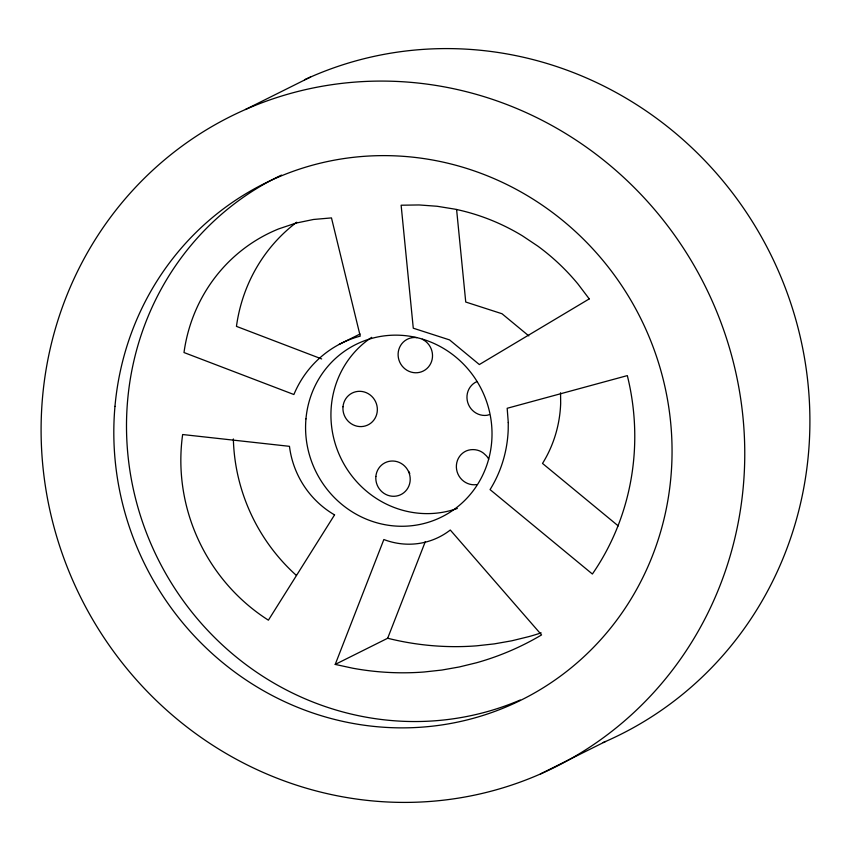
<?xml version="1.0" encoding="UTF-8"?>
<svg xmlns="http://www.w3.org/2000/svg" width="851" height="851" viewBox="0 0 851 851"><rect width="100%" height="100%" fill="white"/><g stroke="black" fill="none" stroke-linecap="round" stroke-linejoin="round"><path stroke-width="1.28" d="M335.22 664.418L383.854 539.523A72.643 69.718 63.5 0 0 450.285 530.024L541.566 634.92A292.414 280.617 63.5 0 1 476.56 662.748L459.306 666.961L441.807 670.056L424.106 671.992A292.414 280.617 63.5 0 1 352.803 668.226L335.22 664.418L387.673 638.25A292.414 280.617 63.5 0 0 476.56 645.835L494.261 643.888L511.77 640.803L529.014 636.58A292.414 280.617 63.5 0 0 541.13 632.878M387.673 638.25L425.234 541.8M245.45 109.502L310.583 77.016M339.07 344.453L360.058 333.986M540.417 773.985A363.537 348.867 63.5 0 0 595.828 154.095A363.537 348.867 63.5 0 0 42.55 397.151A363.537 348.867 63.5 0 0 540.417 773.985L605.55 741.498M489.24 414.671L487.091 415.288A17.786 17.063 63.5 0 1 467.731 402.491A17.786 17.063 63.5 0 1 476.954 381.556M321.646 358.931L236.45 326.369A163.754 157.148 63.5 0 1 296.744 222.217M618.241 525.907L542.512 463.433A124.076 119.066 63.5 0 0 560.671 403.459L560.554 392.779M528.822 335.911L502.005 313.742L465.742 302.031L456.593 209.463M409.788 473.464A17.786 17.063 63.5 0 1 408.714 471.401M296.414 575.446A183.55 176.136 63.5 0 1 233.355 438.946M304.605 79.707A363.537 348.867 63.5 0 1 776.665 267.054A363.537 348.867 63.5 0 1 603.146 742.54M488.719 459.221A13.35 12.808 63.5 0 0 485.144 454.689C480.453 449.668 472.635 448.264 466.348 450.892A17.786 17.063 63.5 0 0 457.136 471.826A17.786 17.063 63.5 0 0 476.496 484.613M422.298 339.251A17.786 17.063 63.5 0 1 426.894 368.568A17.786 17.063 63.5 0 1 398.991 360.186A17.786 17.063 63.5 0 1 416.873 337.624M520.216 700.033A288.393 276.756 63.5 0 1 153.318 549.225A288.393 276.756 63.5 0 1 281.479 175.104M457.338 508.43A96.323 92.44 63.5 0 1 341.506 459.466A96.323 92.44 63.5 0 1 371.664 337.358M508.27 422.511L508.207 429.627A124.076 119.066 63.5 0 1 490.059 489.602L592.381 574.021A246.301 236.355 63.5 0 0 627.325 375.61L507.175 408.278L508.27 422.511M334.56 514.887L268.405 620.177A183.55 176.136 63.5 0 1 182.646 434.531L289.468 446.328A89.291 85.685 63.5 0 0 334.56 514.887M589.243 298.903L479.347 364.547L449.551 339.9L413.278 328.199L401.129 205.219L419.107 204.953L437.084 206.261L454.934 209.155A216.239 207.516 63.5 0 1 522.493 235.876L537.789 246.099A216.239 207.516 63.5 0 1 578.042 284.106L589.243 298.903M295.861 223.132L278.82 228.845A163.754 157.148 63.5 0 0 183.997 352.537L293.882 394.524A106.907 102.599 63.5 0 1 360.239 336.124L331.475 217.909L313.487 219.473L295.861 223.132M114.97 406.363A288.393 276.756 63.5 0 0 509.93 705.319A288.393 276.756 63.5 0 0 553.895 213.548A288.393 276.756 63.5 0 0 114.97 406.363M342.996 406.778A17.786 17.063 63.5 0 0 367.355 425.213A17.786 17.063 63.5 0 0 370.068 394.885A17.786 17.063 63.5 0 0 342.996 406.778M375.865 476.475A17.786 17.063 63.5 0 0 400.215 494.91A17.786 17.063 63.5 0 0 402.927 464.582A17.786 17.063 63.5 0 0 375.865 476.475M305.956 418.894A96.323 92.44 63.5 0 0 437.871 518.738A96.323 92.44 63.5 0 0 452.562 354.495A96.323 92.44 63.5 0 0 305.956 418.894"/></g></svg>
